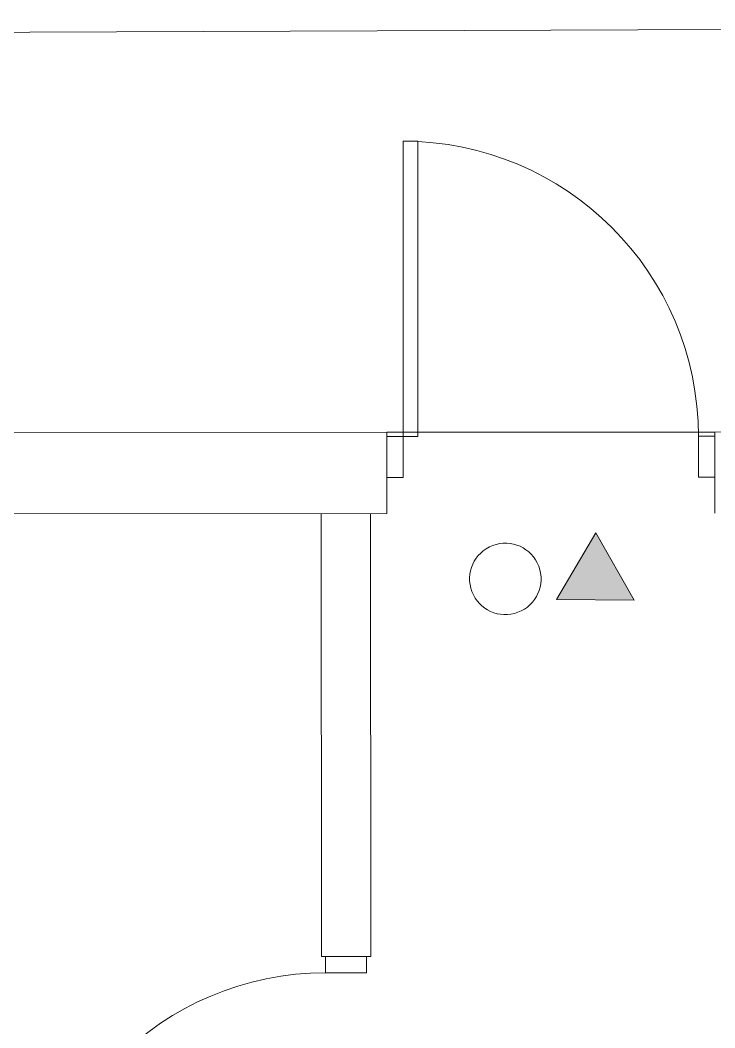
# Model space of a CAD drawing. Header units: metres. Extents: x 6917732 to 8046551, y 3602874 to 4094271.
# Drawn here: x 7132463 to 7134581, y 3824276 to 3827347 of the extents above; entities that cross this region are included whole.
import ezdxf

# ---------------------------------------------------------------- set-up
doc = ezdxf.new("R2010")
doc.units = ezdxf.units.M
doc.header["$LTSCALE"] = 0.5
doc.header["$MEASUREMENT"] = 0
doc.linetypes.add('03000 - Plant Layout 1$0$CENTER2', pattern=[1.125, 0.75, -0.125, 0.125, -0.125])
doc.linetypes.add('HIDDEN2', pattern=[4.762499999999999, 3.175, -1.5875])
doc.layers.get('0').update_dxf_attribs({"linetype": 'CONTINUOUS'})
doc.layers.add('CI-CEN', color=1, linetype='03000 - Plant Layout 1$0$CENTER2')
doc.layers.add('RD-TXT', color=7, linetype='CONTINUOUS')
doc.layers.add('CI-PED-FOOTPATH', color=44, linetype='CONTINUOUS', lineweight=0)
doc.layers.get('CI-CEN').off()

# ---------------------------------------------------------------- blocks, each defined once
blk = doc.blocks.new('DMC')
blk.add_hatch(color=256).paths.add_polyline_path([(125, 216.506350946147), (0, 0), (250, 0)])
for p, q in [((0, 0), (125, 216.506350946147)), ((125, 216.506350946147), (250, 0)), ((250, 0), (0, 0))]:
    blk.add_line(p, q)
blk = doc.blocks.new('CMU-Dr_900')
at = {"color": 15, "lineweight": 0}
blk.add_line((0, 0), (-45, 0), dxfattribs=at)
for points in [[(-45, 0), (0, 0), (0, 900), (-45, 900)], [(-950, 1.102182119232618e-13), (-900, 1.102182119232618e-13), (-900, -124.9999999999999), (-950, -124.9999999999999)], [(0, 0), (50, 0), (50, -125), (0, -125)]]:
    blk.add_lwpolyline(points, close=True, dxfattribs=at)
blk.add_arc((0, 0), 900, 90, 180, dxfattribs=at)
blk = doc.blocks.new('sdsxdc')
at = {"layer": 'CI-PED-FOOTPATH', "color": 15, "lineweight": 0, "extrusion": (0.007640920335774551, -0.02019141982640698, 0.9997669342910958)}
for p, q in [((7133580.839986669, 3826091.016941183, -9.535519474346756), (7134580.810661355, 3826091.686983121, -17.16446468517324)), ((7133580.967658686, 3825843.567453959, -14.53401646667839), (7133580.839986669, 3826091.016941183, -9.535519474346756)), ((7134580.938333374, 3825844.237495895, -22.16296167754808), (7134580.810661355, 3826091.686983121, -17.16446468517324)), ((7133380.973523746, 3825843.43344557, -13.00822742449805), (7133381.669916573, 3824493.708969801, -40.27275647363535)), ((7133530.96912495, 3825843.533951862, -14.15256920611739), (7133531.665517776, 3824493.809476092, -41.41709825525845)), ((7133531.665517776, 3824493.809476092, -41.41709825525845), (7133381.669916573, 3824493.708969801, -40.27275647363535))]:
    blk.add_line(p, q, dxfattribs=at)
at = {"layer": 'CI-PED-FOOTPATH', "color": 15, "lineweight": 0, "elevation": 66.38924782104556, "flags": 128}
blk.add_lwpolyline([(7142026.032142707, 3827347.197944504), (7129578.026975662, 3827299.622843644)], dxfattribs=at)
at = {"layer": 'CI-PED-FOOTPATH', "color": 15, "lineweight": 0, "extrusion": (0.007640920335774551, -0.02019141982640698, 0.9997669342910958)}
for points, elevation in [([(8026005.669050697, 1053405.528382953), (8023154.788215626, 1054482.438181516), (8021007.152678052, 1048797.047443162)], -22756.62040702972), ([(8028451.018785262, 1044916.186407532), (8030952.029154199, 1051537.058962148), (8026941.15086696, 1053052.153551596)], -22756.6204070297), ([(8025918.208779933, 1053173.996633426), (8023298.859694391, 1054163.446161226), (8021238.684427576, 1048709.587172404)], -22756.62040702976)]:
    blk.add_lwpolyline(points, dxfattribs=dict(at, elevation=elevation))
blk.add_circle((8026185.444253676, 1052858.826124978, -22794.67973729882), 108.9315707146772, dxfattribs=at)
at = {"layer": 'CI-PED-FOOTPATH', "color": 15, "lineweight": 0, "extrusion": (-0.007640920335774553, 0.02019141982640698, -0.9997669342910958), "zscale": -1.000000000000011, "rotation": 20.69387438079216}
blk.add_blockref('CMU-Dr_900', (-8026048.025956118, 1053376.166118679, 22756.62040702971), dxfattribs=at)
at = {"layer": 'CI-PED-FOOTPATH', "color": 15, "lineweight": 0, "extrusion": (0.007640920328689872, -0.02019141982172044, 0.9997669342912445), "xscale": 0.9456681453490494, "yscale": 0.9456681453490494, "zscale": 0.4728340726745248, "rotation": 338.9353042478093}
blk.add_blockref('DMC', (8026309.106188202, 1052745.013139782, -22769.4474324467), dxfattribs=at)
at = {"layer": 'CI-PED-FOOTPATH', "color": 15, "lineweight": 0, "extrusion": (-0.007640920335774552, 0.02019141982640697, -0.9997669342910958), "zscale": -1.000000000000012, "rotation": 290.6938743807922}
blk.add_blockref('CMU-Dr_900', (-8024930.043827262, 1051088.646236892, 22756.62040702964), dxfattribs=at)
blk = doc.blocks.new('A$C65520D9C')
at = {"layer": 'CI-CEN', "color": 8, "linetype": 'HIDDEN2', "lineweight": 0, "ltscale": 2000}
blk.add_blockref('sdsxdc', (-7494655.575114666, -4067566.219431999, -33.1896701657006), dxfattribs=at)
blk = doc.blocks.new('A$C021B369C')
at = {"layer": 'RD-TXT', "color": 2}
blk.add_blockref('A$C65520D9C', (0, 0), dxfattribs=at)

msp = doc.modelspace()

# ---------------------------------------------------------------- block references
at = {"layer": 'RD-TXT', "color": 2, "lineweight": -3}
msp.add_blockref('A$C021B369C', (7494655.577469633, 4067566.219431999, 32.91900027009051), dxfattribs=at)

doc.saveas('drawing.dxf')
